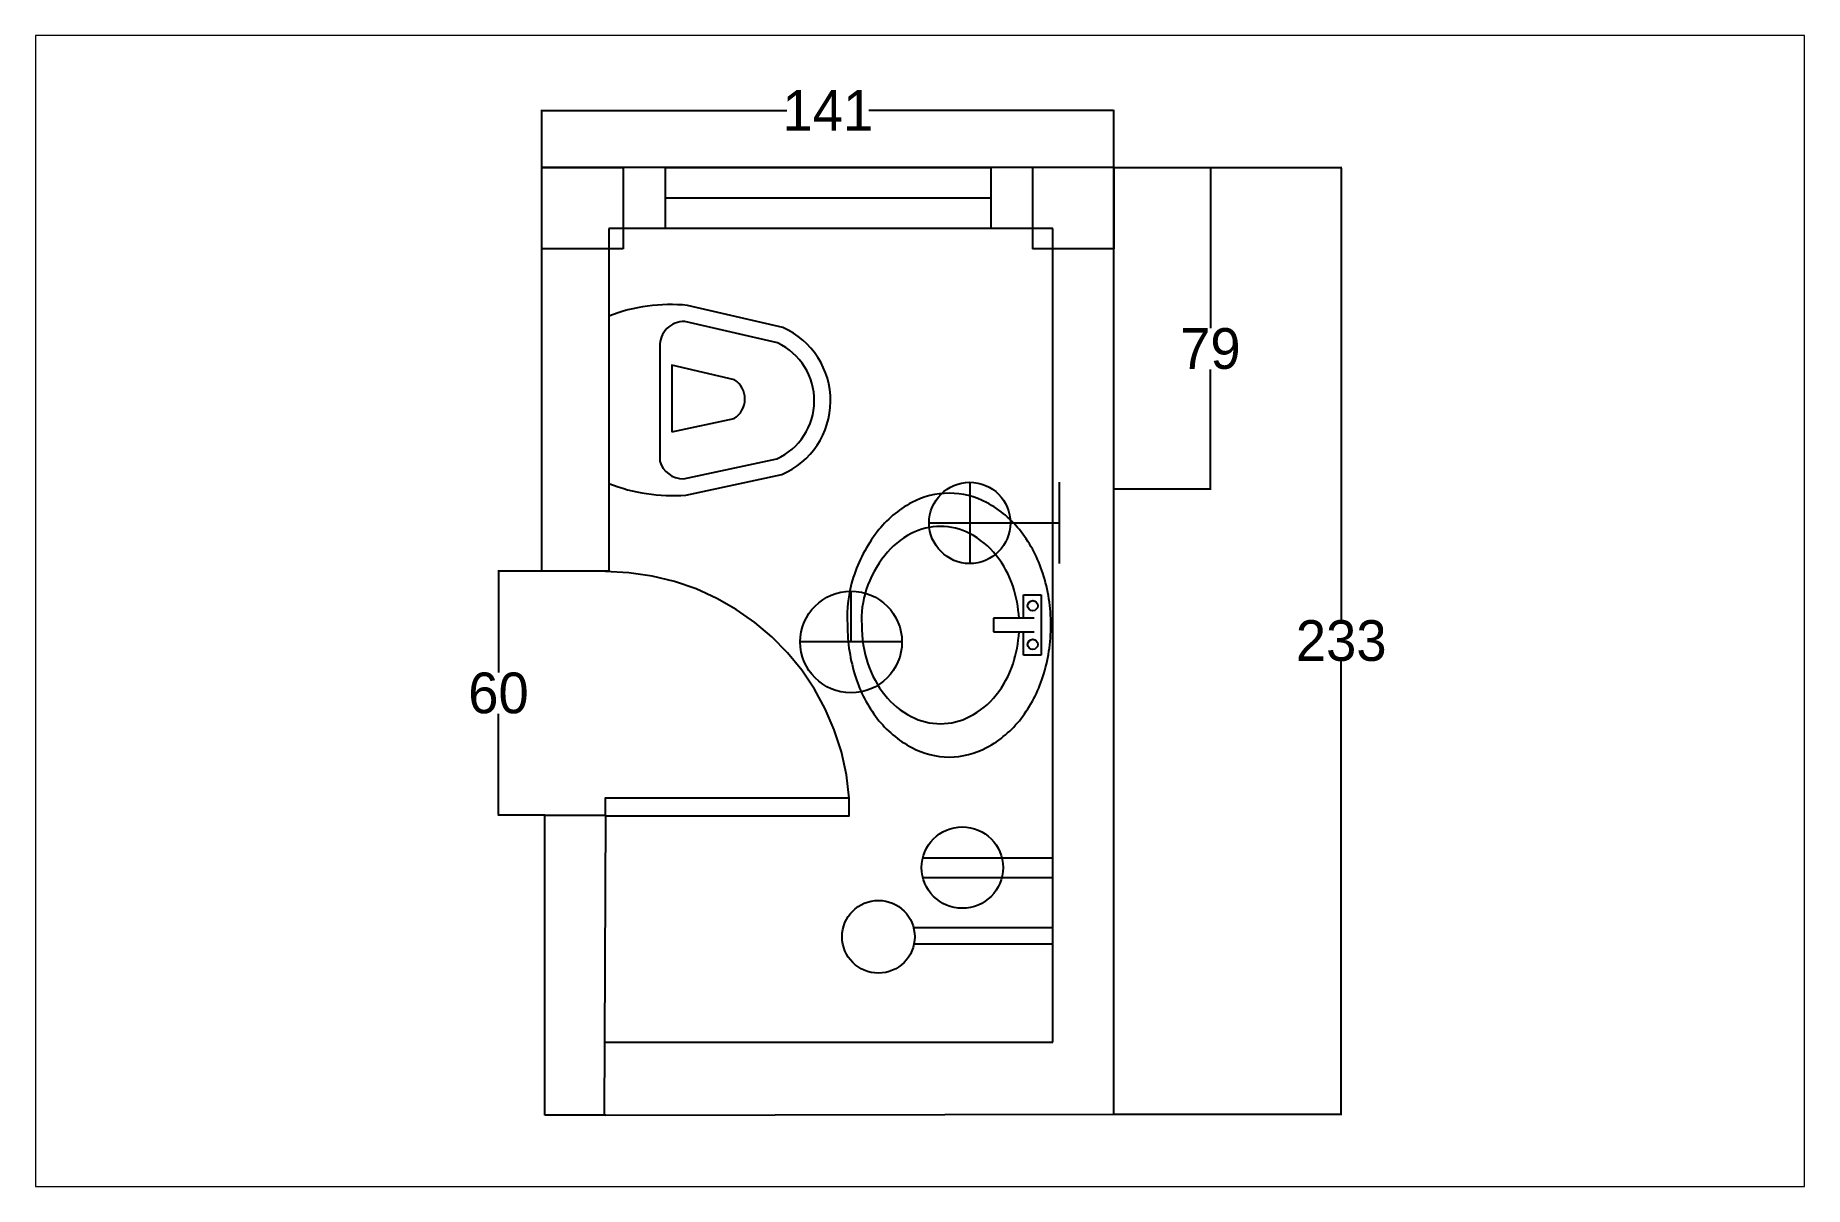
# Paper-space layout 'Layout1' of a CAD drawing. Header units: inches. Extents: x 0.1 to 11.1, y 0.1 to 7.2.
# The model-space entities are those that its viewports show. They can reach past a viewport. Long polylines and large blocks are cut down to what shows.
import ezdxf

# ---------------------------------------------------------------- set-up
doc = ezdxf.new("R2010")
doc.units = ezdxf.units.IN
doc.header["$MEASUREMENT"] = 0
doc.linetypes.add('DASHED2', pattern=[0.375, 0.25, -0.125])
for name, color, linetype in [('2-MATERIAIS', 230, 'Continuous'), ('AMPLIACAO', 1, 'Continuous'), ('COTACAO', 230, 'Continuous'), ('ELET-PONTOS', 5, 'Continuous'), ('FEATURES', 1, 'Continuous'), ('PORTAS', 1, 'Continuous')]:
    doc.layers.add(name, color=color, linetype=linetype)
doc.dimstyles.new('Copy of Standard', dxfattribs={"dimtxt": 10.0005, "dimasz": 0.18, "dimexe": 0.18, "dimexo": 0.0625, "dimgap": 0.09, "dimtad": 0, "dimtih": 1, "dimtoh": 1, "dimdec": 0, "dimzin": 0, "dimdsep": 46, "dimtxsty": 'Standard', "dimcen": 0.09, "dimadec": 0, "dimazin": 0, "dimtfac": 1, "dimtdec": 0, "dimtofl": 0, "dimtmove": 0, "dimatfit": 3, "dimfxl": 1, "dimtolj": 1, "dimtzin": 0, "dimarcsym": 0})

# ---------------------------------------------------------------- blocks, each defined once
blk = doc.blocks.new('PET-LAV')
for p, q in [((-2.75, 7.26), (-2.75, 8.85)), ((-2.75, 8.85), (2.68, 8.85)), ((-0.65, 8.21), (-0.65, 4.56)), ((0.58, 4.56), (0.58, 8.21)), ((2.68, 8.85), (2.68, 7.26)), ((-0.65, 7.26), (-2.75, 7.26)), ((2.68, 7.26), (0.58, 7.26)), ((-0.65, 4.56), (0.58, 4.56))]:
    blk.add_line(p, q)
blk.add_lwpolyline([(-11.9, 0.58, 0.123897), (-11.06, -2.79, 0.105642), (-8.43, -5.89, 0.087132), (-4.33, -8.04, 0.093483), (-0.04, -8.57, 0.077421), (4.63, -7.84, 0.087132), (8.36, -5.89, 0.105642), (10.98, -2.79, 0.123897), (11.83, 0.58, 0.123897), (10.98, 3.95, 0.105642), (8.36, 7.05, 0.087132), (4.63, 9, 0.077421), (-0.04, 9.73, 0.077421), (-4.7, 9, 0.087132), (-8.43, 7.05, 0.105642), (-11.06, 3.95, 0.123897)], format="xyb", close=True)
for points in [[(-0.65, 6.86, 0.065957), (-3.52, 6.32, 0.088789), (-6.31, 4.81, 0.105013), (-8.27, 2.42, 0.120301), (-8.91, -0.2, 0.120301)], [(-8.91, -0.2, 0.120301), (-8.27, -2.83, 0.105013), (-6.31, -5.21, 0.088789), (-3.24, -6.87, 0.096303), (-0.04, -7.28, 0.079957), (3.45, -6.72, 0.088789), (6.24, -5.21, 0.105013), (8.2, -2.83, 0.120301), (8.84, -0.2, 0.120301), (8.2, 2.42, 0.105013), (6.24, 4.81, 0.088789), (3.45, 6.32, 0.065957), (0.58, 6.86, 0.079957)]]:
    blk.add_lwpolyline(points, format="xyb")
for centre in [(-1.78, 8.09), (1.7, 8.09)]:
    blk.add_circle(centre, 0.457)
blk = doc.blocks.new('PIA1')
at = {"layer": 'FEATURES', "xscale": 0.0273264, "yscale": 0.0273264, "zscale": 0.0273264, "rotation": 90}
blk.add_blockref('PET-LAV', (0.2659, 0.001), dxfattribs=at)
blk = doc.blocks.new('T24')
at = {"layer": 'ELET-PONTOS'}
for p, q in [((-2.4, -0.29), (-2.4, -32.21)), ((2.4, -0.29), (2.4, -32.21))]:
    blk.add_line(p, q, dxfattribs=at)
blk.add_circle((0, -10), 10, dxfattribs=at)
blk = doc.blocks.new('T7')
at = {"layer": 'ELET-PONTOS'}
for p, q in [((0, 0), (0, -32)), ((10, -10), (-10, -10)), ((10, -32), (-10, -32))]:
    blk.add_line(p, q, dxfattribs=at)
blk.add_circle((0, -10), 10, dxfattribs=at)
blk = doc.blocks.new('*D186')
at = {"layer": 'COTACAO', "color": 0, "lineweight": -2}
for p, q in [((1149.28, 388.97), (1173.1, 388.97)), ((1172.92, 388.79), (1172.92, 349.48)), ((1172.92, 310.17), (1172.92, 339.3)), ((1149.28, 309.99), (1173.1, 309.99))]:
    blk.add_line(p, q, dxfattribs=at)
at = {"layer": 'COTACAO', "color": 0}
for points in [[(1172.89, 388.79), (1172.95, 388.79), (1172.92, 388.97)], [(1172.89, 310.17), (1172.95, 310.17), (1172.92, 309.99)]]:
    blk.add_solid(points, dxfattribs=at)
at = {"layer": 'Defpoints', "color": 0}
for p in [(1149.22, 388.97), (1149.22, 309.99), (1172.92, 309.99)]:
    blk.add_point(p, dxfattribs=at)
at = {"layer": 'COTACAO', "color": 0, "insert": (1172.92, 344.39), "char_height": 10.001, "attachment_point": 5}
blk.add_mtext('\\A1;79', dxfattribs=at)
blk = doc.blocks.new('*D187')
at = {"layer": 'COTACAO', "color": 0, "lineweight": -2}
for p, q in [((1008.66, 389.03), (1008.66, 403.16)), ((1008.84, 402.98), (1068.85, 402.98)), ((1149.04, 402.98), (1089.03, 402.98)), ((1149.22, 389.03), (1149.22, 403.16))]:
    blk.add_line(p, q, dxfattribs=at)
at = {"layer": 'COTACAO', "color": 0}
for points in [[(1008.84, 403.01), (1008.84, 402.95), (1008.66, 402.98)], [(1149.04, 403.01), (1149.04, 402.95), (1149.22, 402.98)]]:
    blk.add_solid(points, dxfattribs=at)
at = {"layer": 'Defpoints', "color": 0}
for p in [(1149.22, 402.98), (1008.66, 388.97), (1149.22, 388.97)]:
    blk.add_point(p, dxfattribs=at)
at = {"layer": 'COTACAO', "color": 0, "insert": (1078.94, 402.98), "char_height": 10.001, "attachment_point": 5}
blk.add_mtext('\\A1;141', dxfattribs=at)
blk = doc.blocks.new('*D188')
at = {"layer": 'COTACAO', "color": 0, "lineweight": -2}
for p, q in [((1009.36, 289.74), (997.82, 289.74)), ((998, 289.56), (998, 264.83)), ((998, 229.92), (998, 254.65)), ((1009.36, 229.74), (997.82, 229.74))]:
    blk.add_line(p, q, dxfattribs=at)
at = {"layer": 'COTACAO', "color": 0}
for points in [[(997.97, 289.56), (998.03, 289.56), (998, 289.74)], [(997.97, 229.92), (998.03, 229.92), (998, 229.74)]]:
    blk.add_solid(points, dxfattribs=at)
at = {"layer": 'Defpoints', "color": 0}
for p in [(998, 289.74), (1009.42, 289.74), (1009.42, 229.74)]:
    blk.add_point(p, dxfattribs=at)
at = {"layer": 'COTACAO', "color": 0, "insert": (998, 259.74), "char_height": 10.001, "attachment_point": 5}
blk.add_mtext('\\A1;60', dxfattribs=at)
blk = doc.blocks.new('*D189')
at = {"layer": 'Defpoints', "color": 0}
for p in [(1149.28, 388.97), (1149.28, 156.24), (1205.07, 156.24)]:
    blk.add_point(p, dxfattribs=at)
at = {"layer": 'PORTAS', "color": 0, "lineweight": -2}
for p, q in [((1149.35, 388.97), (1205.25, 388.97)), ((1205.07, 388.79), (1205.07, 277.7)), ((1205.07, 156.42), (1205.07, 267.52)), ((1149.35, 156.24), (1205.25, 156.24))]:
    blk.add_line(p, q, dxfattribs=at)
at = {"layer": 'PORTAS', "color": 0}
for points in [[(1205.04, 388.79), (1205.1, 388.79), (1205.07, 388.97)], [(1205.04, 156.42), (1205.1, 156.42), (1205.07, 156.24)]]:
    blk.add_solid(points, dxfattribs=at)
at = {"layer": 'PORTAS', "color": 0, "insert": (1205.07, 272.61), "char_height": 10.001, "attachment_point": 5}
blk.add_mtext('\\A1;233', dxfattribs=at)

msp = doc.modelspace()

# ---------------------------------------------------------------- linework, layer by layer
for p, q in [((1008.66, 289.94), (1008.66, 388.97)), ((1149.22, 388.97), (1008.66, 388.97)), ((1038.94, 388.97), (1118.94, 388.97)), ((1038.94, 388.97), (1038.94, 373.97)), ((1118.94, 388.97), (1118.94, 373.97)), ((1149.22, 156.01), (1149.22, 388.97)), ((1038.94, 381.47), (1118.94, 381.47)), ((1134.22, 373.97), (1025.1, 373.97)), ((1025.1, 373.97), (1025.1, 289.74)), ((1134.22, 173.97), (1134.22, 373.97)), ((1025.1, 289.74), (1009.42, 289.74)), ((1134.22, 173.97), (1134.22, 289.49)), ((1134.22, 173.97), (1134.22, 243.97)), ((1009.42, 156.01), (1009.42, 229.74)), ((1009.42, 229.74), (1024.42, 229.74)), ((1024.07, 156.01), (1024.42, 229.74)), ((1024.42, 173.97), (1134.22, 173.97)), ((1024.42, 156.01), (1149.28, 156.24))]:
    msp.add_line(p, q)
at = {"layer": '2-MATERIAIS', "linetype": 'Continuous'}
for p, q in [((1084.65, 272.33), (1084.65, 284.83)), ((1097.15, 272.33), (1072.15, 272.33))]:
    msp.add_line(p, q, dxfattribs=at)
msp.add_circle((1084.65, 272.33), 12.5, dxfattribs=at)
at = {"layer": 'AMPLIACAO'}
for p, q in [((1025.1, 352.43), (1025.1, 311.28)), ((1134.13, 202.06), (1100.01, 202.06)), ((1134.13, 198.06), (1100.1, 198.06))]:
    msp.add_line(p, q, dxfattribs=at)
msp.add_lwpolyline([(1025.1, 311.28, 0.114353), (1044.01, 308.45), (1067.59, 313.5, 0.65669), (1067.89, 349.62), (1044.41, 355.07, 0.116618), (1025.1, 352.43, 0.116618)], format="xyb", dxfattribs=at)
for points in [[(1037.66, 316.77, 0.3355), (1043.44, 312.42), (1066.36, 317.32, 0.640451), (1066.6, 345.82), (1043.77, 351.11, 0.426933), (1037.66, 344.97)], [(1040.6, 323.97), (1055.9, 327.24, 0.544856), (1055.99, 336.79), (1040.6, 340.36)]]:
    msp.add_lwpolyline(points, format="xyb", close=True, dxfattribs=at)
msp.add_circle((1091.35, 199.87), 8.93, dxfattribs=at)
at = {"layer": 'PORTAS'}
for p, q in [((1008.66, 388.97), (1028.66, 388.97)), ((1028.66, 388.97), (1028.66, 368.97)), ((1149.22, 388.97), (1129.22, 388.97)), ((1129.22, 388.97), (1129.22, 368.97)), ((1149.22, 388.97), (1149.22, 368.97)), ((1028.66, 368.97), (1008.66, 368.97)), ((1149.22, 368.97), (1129.22, 368.97)), ((1024.42, 156.01), (1009.42, 156.01))]:
    msp.add_line(p, q, dxfattribs=at)
msp.add_lwpolyline([(1024.2, 229.62), (1084.2, 229.62), (1084.2, 233.9), (1024.2, 233.9)], close=True, dxfattribs=at)
at = {"layer": 'PORTAS', "linetype": 'DASHED2', "ltscale": 0.5}
msp.add_arc((1024.29, 229.55), 60.07, 4.1572, 90.0849, dxfattribs=at)

# ---------------------------------------------------------------- block references
at = {"layer": '2-MATERIAIS', "rotation": 90}
for name, p in [('T7', (1103.81, 301.6)), ('T24', (1101.97, 216.88))]:
    msp.add_blockref(name, p, dxfattribs=at)
at = {"layer": 'PORTAS', "xscale": 100, "yscale": 100, "zscale": 100, "rotation": 180}
msp.add_blockref('PIA1', (1133.75, 276.48), dxfattribs=at)

# ---------------------------------------------------------------- dimensions: what is measured, and where the dimension line sits
at = {"layer": 'COTACAO'}
dim = msp.add_linear_dim(base=(1149.22, 402.98), p1=(1008.66, 388.97), p2=(1149.22, 388.97), dimstyle='Copy of Standard', dxfattribs=at)
dim.commit()
dim.dimension.update_dxf_attribs({"geometry": '*D187', "text_midpoint": (1078.94, 402.98)})
dim = msp.add_linear_dim(base=(1172.92, 309.99), p1=(1149.22, 388.97), p2=(1149.22, 309.99), angle=90, dimstyle='Copy of Standard', dxfattribs=at)
dim.commit()
dim.dimension.update_dxf_attribs({"geometry": '*D186', "text_midpoint": (1172.92, 344.39), "dimtype": 160})
dim = msp.add_linear_dim(base=(998, 289.74), p1=(1009.42, 229.74), p2=(1009.42, 289.74), angle=90, dimstyle='Copy of Standard', dxfattribs=at)
dim.commit()
dim.dimension.update_dxf_attribs({"geometry": '*D188', "text_midpoint": (998, 259.74)})
at = {"layer": 'PORTAS'}
dim = msp.add_linear_dim(base=(1205.07, 156.24), p1=(1149.28, 388.97), p2=(1149.28, 156.24), angle=90, dimstyle='Copy of Standard', dxfattribs=at)
dim.commit()
dim.dimension.update_dxf_attribs({"geometry": '*D189', "text_midpoint": (1205.07, 272.61)})

psp = doc.layouts.get("Layout1")

# ---------------------------------------------------------------- viewports
at = {"layer": '0'}
psp.add_viewport(center=(5.61, 3.632), size=(10.964, 7.13626), view_center_point=(1101.572, 279.948), view_height=282.96841, dxfattribs=at)

doc.saveas('drawing.dxf')
